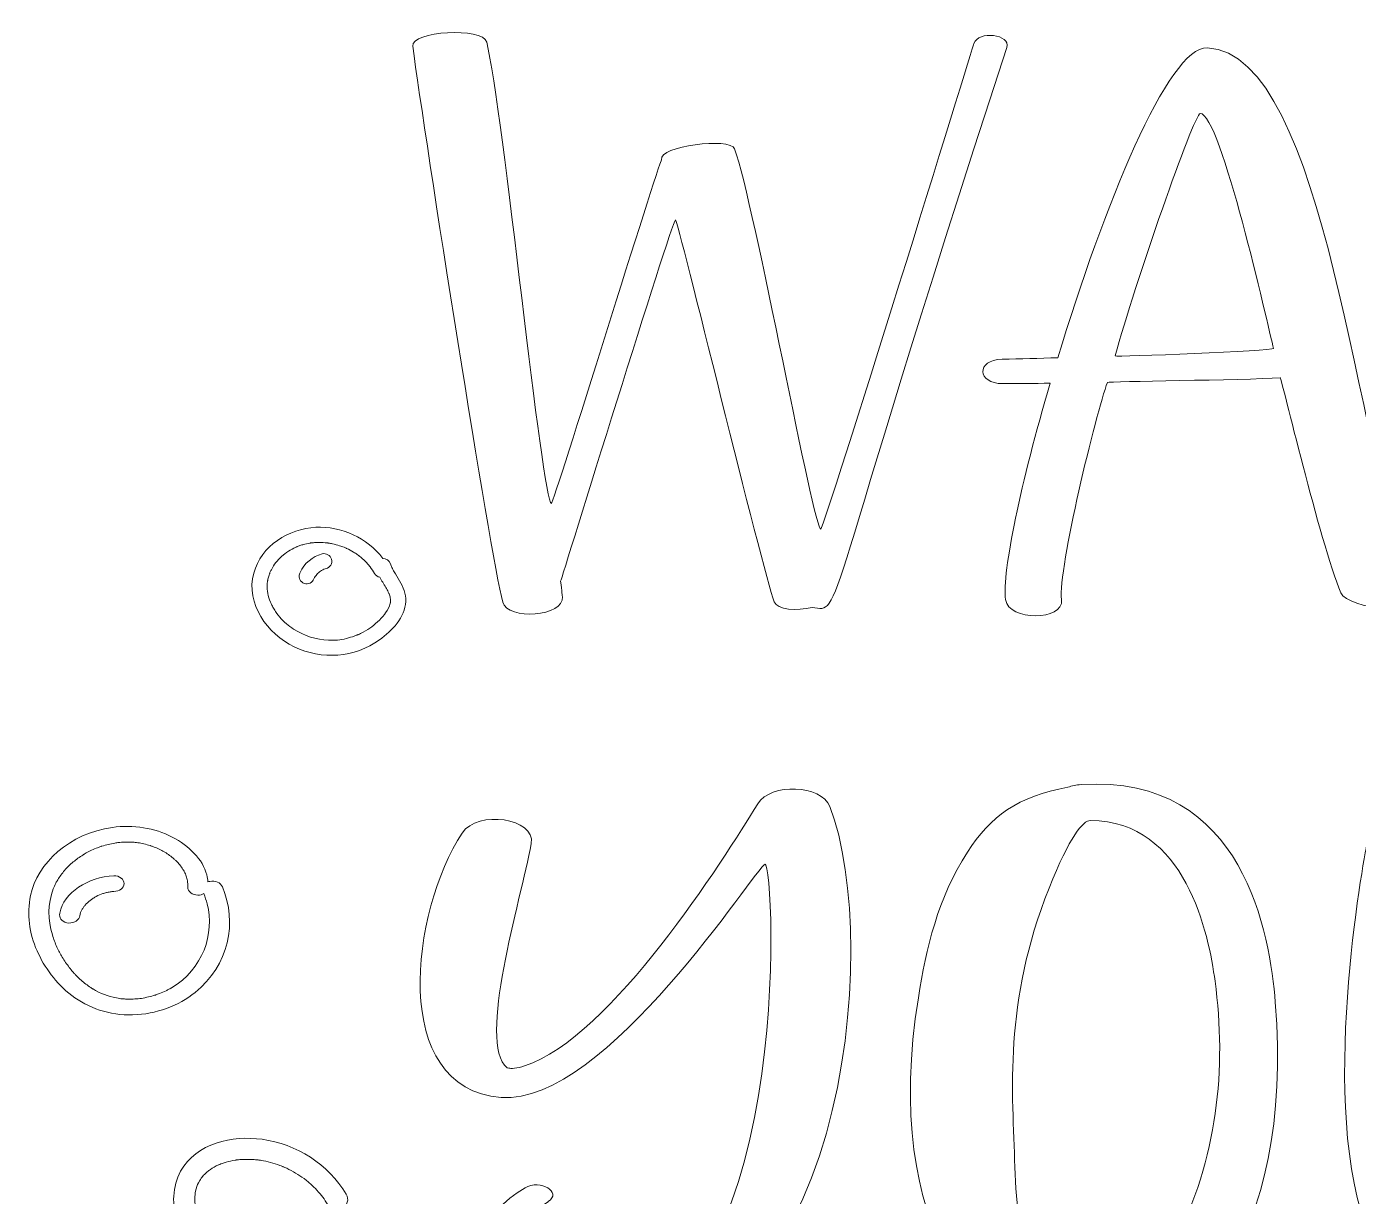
# Model space of a CAD drawing. Header units: inches. Extents: x 0.1 to 11.8, y -10.6 to -1.4.
# Drawn here: x 1.25 to 6.5, y -6.02 to -1.4 of the extents above; entities that cross this region are included whole.
import ezdxf

# ---------------------------------------------------------------- set-up
doc = ezdxf.new("R2010")
doc.units = ezdxf.units.IN
doc.header["$MEASUREMENT"] = 0
doc.layers.add('Layer 1', color=7, linetype='Continuous')

# ---------------------------------------------------------------- blocks, each defined once
blk = doc.blocks.new('block 2')
at = {"layer": 'Layer 1', "lineweight": 0}
for points, knots in [([(4.9849, -1.4658), (4.9849, -1.4658), (4.397, -3.3702), (4.3805, -3.3819), (4.3554, -3.3995), (4.1175, -2.0941), (4.0403, -1.8815), (4.0233, -1.8347), (3.739, -1.8705), (3.7521, -1.9243), (3.7405, -1.9365), (3.3248, -3.2814), (3.3174, -3.2817), (3.2815, -3.283), (3.1258, -1.7203), (3.0618, -1.4602), (3.0468, -1.399), (2.7623, -1.4174), (2.77, -1.4756), (2.8185, -1.8419), (3.0773, -3.4863), (3.125, -3.6701), (3.1444, -3.7447), (3.3692, -3.7265), (3.3606, -3.6496), (3.3606, -3.6496), (3.3581, -3.6278), (3.3535, -3.5882), (3.359, -3.5758), (3.788, -2.1813), (3.8071, -2.1614), (3.8147, -2.1536), (4.1514, -3.5499), (4.1967, -3.669), (4.2093, -3.702), (4.2847, -3.7054), (4.3465, -3.6912), (4.4692, -3.7098), (4.3712, -3.7603), (5.1145, -1.481), (5.131, -1.4288), (5.0013, -1.414), (4.9849, -1.4658)], [0, 0, 0, 0, 1, 1, 1, 2, 2, 2, 3, 3, 3, 4, 4, 4, 5, 5, 5, 6, 6, 6, 7, 7, 7, 8, 8, 8, 9, 9, 9, 10, 10, 10, 11, 11, 11, 12, 12, 12, 13, 13, 13, 14, 14, 14, 14]), ([(7.0988, -1.9744), (7.1944, -1.6963), (7.4217, -1.8127), (7.5286, -2.0659), (7.5286, -2.0659), (7.5294, -2.0679), (7.5294, -2.0679), (7.565, -2.1513), (7.7726, -2.1245), (7.7484, -2.0393), (7.5775, -1.4373), (6.6233, -1.5511), (6.7952, -2.3309), (6.8866, -2.7453), (7.2809, -3.0808), (7.5943, -3.4414), (7.7391, -3.6082), (7.2526, -3.6485), (7.0296, -3.5674), (7.0296, -3.5674), (7.0255, -3.5659), (7.0255, -3.5659), (6.9847, -3.5511), (6.9315, -3.5583), (6.905, -3.5826), (6.7553, -3.7198), (7.6946, -3.8228), (7.8318, -3.553), (7.9752, -3.271), (6.8877, -2.5805), (7.0988, -1.9744)], [0, 0, 0, 0, 1, 1, 1, 2, 2, 2, 3, 3, 3, 4, 4, 4, 5, 5, 5, 6, 6, 6, 7, 7, 7, 8, 8, 8, 9, 9, 9, 10, 10, 10, 10]), ([(5.9049, -1.4824), (5.7517, -1.4764), (5.4959, -2.1138), (5.3154, -2.7061), (5.2423, -2.7081), (5.1691, -2.7102), (5.0957, -2.7119), (4.9925, -2.7142), (4.9957, -2.8082), (5.099, -2.8079), (5.161, -2.8077), (5.2232, -2.807), (5.2854, -2.8065), (5.171, -3.1971), (5.0948, -3.5503), (5.1097, -3.6605), (5.1214, -3.7455), (5.3407, -3.7467), (5.3304, -3.6605), (5.3159, -3.5405), (5.4674, -2.9197), (5.5117, -2.8036), (5.5137, -2.7985), (6.045, -2.7951), (6.1939, -2.7846), (6.1976, -2.7844), (6.3495, -3.4314), (6.433, -3.6341), (6.4579, -3.6944), (6.7746, -3.7467), (6.7074, -3.5914), (6.4965, -3.1041), (6.3771, -1.5013), (5.9049, -1.4824)], [0, 0, 0, 0, 1, 1, 1, 2, 2, 2, 3, 3, 3, 4, 4, 4, 5, 5, 5, 6, 6, 6, 7, 7, 7, 8, 8, 8, 9, 9, 9, 10, 10, 10, 11, 11, 11, 11]), ([(9.4153, -1.5878), (9.1959, -2.2113), (9.2343, -2.5167), (9.2015, -2.5179), (8.8909, -2.5299), (8.3598, -2.5896), (8.2633, -2.6028), (8.2513, -2.6045), (8.2461, -1.9004), (8.3219, -1.6145), (8.3351, -1.5644), (8.2381, -1.5375), (8.2067, -1.5334), (8.1209, -1.522), (8.0361, -1.555), (8.0175, -1.6071), (7.8332, -2.1214), (7.9558, -3.2348), (8.1459, -3.6693), (8.1627, -3.7071), (8.2253, -3.7315), (8.2897, -3.7239), (8.4626, -3.7034), (8.3621, -3.5354), (8.3486, -3.4687), (8.3353, -3.4019), (8.2097, -2.7013), (8.2669, -2.6925), (8.5719, -2.6457), (9.0751, -2.5997), (9.1951, -2.5957), (9.2057, -2.5954), (9.112, -3.1051), (9.3206, -3.5359), (9.3633, -3.6441), (9.6303, -3.6184), (9.6149, -3.5069), (9.5709, -3.1862), (9.5615, -2.9219), (9.5931, -2.5855), (9.5938, -2.5855), (9.5864, -2.5855), (9.6442, -2.5853), (9.7223, -2.5853), (9.7233, -2.5138), (9.6452, -2.5131), (9.6302, -2.5129), (9.6152, -2.5128), (9.6002, -2.5127), (9.6289, -2.2186), (9.6868, -1.8977), (9.7109, -1.6114), (9.7204, -1.5007), (9.4535, -1.479), (9.4153, -1.5878)], [0, 0, 0, 0, 1, 1, 1, 2, 2, 2, 3, 3, 3, 4, 4, 4, 5, 5, 5, 6, 6, 6, 7, 7, 7, 8, 8, 8, 9, 9, 9, 10, 10, 10, 11, 11, 11, 12, 12, 12, 13, 13, 13, 14, 14, 14, 15, 15, 15, 16, 16, 16, 17, 17, 17, 18, 18, 18, 18]), ([(5.5425, -2.6984), (5.6182, -2.4196), (5.8507, -1.748), (5.8779, -1.7412), (5.9575, -1.7398), (6.1459, -2.5796), (6.1671, -2.669), (6.1697, -2.6797), (5.5412, -2.7036), (5.5425, -2.6984)], [0, 0, 0, 0, 1, 1, 1, 2, 2, 2, 3, 3, 3, 3])]:
    blk.add_open_spline(points, degree=3, knots=knots, dxfattribs=at)
blk = doc.blocks.new('block 3')
at = {"layer": 'Layer 1', "lineweight": 0}
for points, knots in [([(5.4079, -4.3907), (5.3877, -4.3921), (5.3705, -4.3959), (5.3557, -4.4012), (5.1592, -4.4353), (5.0486, -4.5177), (4.959, -4.6568), (4.8412, -4.8397), (4.797, -5.0374), (4.7656, -5.2318), (4.4718, -7.0473), (6.3289, -7.1436), (6.174, -5.2495), (6.1529, -4.9916), (6.0558, -4.3477), (5.4079, -4.3907)], [0, 0, 0, 0, 1, 1, 1, 2, 2, 2, 3, 3, 3, 4, 4, 4, 5, 5, 5, 5]), ([(4.1313, -4.4668), (3.9966, -4.6854), (3.554, -5.3891), (3.2116, -5.5011), (3.1819, -5.5109), (3.1553, -5.5132), (3.1496, -5.5095), (3.1496, -5.5095), (3.1421, -5.509), (3.1421, -5.509), (3.0229, -5.4057), (3.1953, -4.8546), (3.2374, -4.6239), (3.2374, -4.6239), (3.2377, -4.6229), (3.2377, -4.6229), (3.2553, -4.5237), (3.0254, -4.4892), (2.965, -4.5818), (2.7637, -4.8898), (2.6745, -5.5902), (3.1189, -5.6255), (3.5294, -5.6582), (4.1266, -4.7146), (4.1604, -4.7046), (4.1986, -4.6933), (4.2869, -6.535), (3.461, -6.5557), (3.058, -6.5658), (3.0675, -6.1883), (3.3038, -6.0372), (3.3038, -6.0372), (3.3045, -6.0367), (3.3045, -6.0367), (3.3616, -6.0001), (3.2727, -5.9471), (3.2133, -5.9822), (2.868, -6.1863), (2.9002, -6.6778), (3.4714, -6.6604), (4.4865, -6.651), (4.6237, -5.0152), (4.4162, -4.4776), (4.3826, -4.3906), (4.1828, -4.383), (4.1313, -4.4668)], [0, 0, 0, 0, 1, 1, 1, 2, 2, 2, 3, 3, 3, 4, 4, 4, 5, 5, 5, 6, 6, 6, 7, 7, 7, 8, 8, 8, 9, 9, 9, 10, 10, 10, 11, 11, 11, 12, 12, 12, 13, 13, 13, 14, 14, 14, 15, 15, 15, 15]), ([(9.8195, -6.046), (9.4651, -6.1949), (8.8962, -5.9242), (8.5899, -5.8647), (8.5877, -5.8643), (8.581, -5.8602), (8.5872, -5.8574), (8.685, -5.8125), (9.7263, -5.3382), (9.7566, -4.7396), (9.7751, -4.3733), (9.0091, -4.4647), (8.6341, -4.7578), (8.5953, -4.7882), (8.6523, -4.6565), (8.6602, -4.6057), (8.6742, -4.5129), (8.4446, -4.4985), (8.4272, -4.5912), (8.3414, -5.0492), (8.1632, -5.6608), (8.177, -5.7753), (8.1254, -5.7703), (8.0743, -5.764), (8.0216, -5.7689), (7.7666, -5.7925), (7.8027, -6.015), (8.1489, -5.9886), (8.1504, -5.9885), (8.1531, -5.9908), (8.153, -5.9921), (8.1447, -6.1754), (8.1526, -6.3527), (8.2101, -6.5574), (8.2445, -6.6798), (8.5377, -6.6444), (8.5045, -6.5282), (8.4598, -6.3721), (8.4352, -6.2144), (8.4325, -6.0558), (8.4306, -5.9437), (8.4138, -5.915), (8.497, -5.9241), (8.7642, -5.9533), (9.4786, -6.3382), (9.9337, -6.1451), (10.0418, -6.0992), (9.9273, -6.0003), (9.8195, -6.046)], [0, 0, 0, 0, 1, 1, 1, 2, 2, 2, 3, 3, 3, 4, 4, 4, 5, 5, 5, 6, 6, 6, 7, 7, 7, 8, 8, 8, 9, 9, 9, 10, 10, 10, 11, 11, 11, 12, 12, 12, 13, 13, 13, 14, 14, 14, 15, 15, 15, 16, 16, 16, 16]), ([(7.6863, -4.6261), (7.6822, -4.6752), (7.6596, -5.8122), (7.2979, -6.3092), (7.2721, -6.3427), (7.2271, -6.4178), (7.1546, -6.4222), (7.0732, -6.4271), (7.0061, -6.341), (6.9786, -6.2947), (6.8451, -6.0697), (6.8404, -5.8259), (6.8505, -5.5896), (6.8612, -5.3427), (6.8584, -5.0932), (6.899, -4.8474), (6.9142, -4.7555), (6.9777, -4.5257), (6.7377, -4.5186), (6.6365, -4.5126), (6.5466, -4.5574), (6.5367, -4.6187), (6.5371, -4.6157), (6.3426, -5.5917), (6.5275, -6.1248), (6.5747, -6.2607), (6.6486, -6.4228), (6.8328, -6.5154), (6.9952, -6.5969), (7.2143, -6.6017), (7.3638, -6.4769), (7.7139, -6.185), (7.85, -4.9887), (7.8727, -4.6279), (7.8771, -4.5514), (7.6854, -4.5496), (7.6863, -4.6261)], [0, 0, 0, 0, 1, 1, 1, 2, 2, 2, 3, 3, 3, 4, 4, 4, 5, 5, 5, 6, 6, 6, 7, 7, 7, 8, 8, 8, 9, 9, 9, 10, 10, 10, 11, 11, 11, 12, 12, 12, 12]), ([(5.7741, -6.2001), (5.7321, -6.2796), (5.6561, -6.4448), (5.5086, -6.4803), (5.3717, -6.5134), (5.2892, -6.4099), (5.2522, -6.3468), (5.168, -6.2034), (5.1509, -6.0507), (5.1464, -5.9003), (5.1373, -5.6013), (5.1005, -5.2539), (5.2811, -4.7996), (5.3627, -4.5944), (5.4163, -4.5324), (5.444, -4.5325), (5.8215, -4.5335), (5.9116, -4.9834), (5.9363, -5.1667), (5.9822, -5.5081), (5.9466, -5.8723), (5.7741, -6.2001)], [0, 0, 0, 0, 1, 1, 1, 2, 2, 2, 3, 3, 3, 4, 4, 4, 5, 5, 5, 6, 6, 6, 7, 7, 7, 7]), ([(8.4426, -5.8076), (8.3996, -5.8192), (8.5308, -5.2923), (8.5956, -4.9634), (8.8836, -4.6476), (9.4077, -4.562), (9.4844, -4.6379), (9.6655, -4.8169), (8.6429, -5.7538), (8.4426, -5.8076)], [0, 0, 0, 0, 1, 1, 1, 2, 2, 2, 3, 3, 3, 3]), ([(8.1583, -5.9041), (7.9622, -5.9285), (7.946, -5.8669), (8.0184, -5.8496), (8.0632, -5.8389), (8.152, -5.8489), (8.1632, -5.8543), (8.1674, -5.8563), (8.1603, -5.9039), (8.1583, -5.9041)], [0, 0, 0, 0, 1, 1, 1, 2, 2, 2, 3, 3, 3, 3])]:
    blk.add_open_spline(points, degree=3, knots=knots, dxfattribs=at)
blk = doc.blocks.new('block 5')
at = {"layer": 'Layer 1', "lineweight": 0}
for points, knots in [([(2.6966, -3.5506), (2.6933, -3.5449), (2.6902, -3.5392), (2.6873, -3.5332), (2.6868, -3.5323), (2.6845, -3.527), (2.6844, -3.5269), (2.6834, -3.5245), (2.6826, -3.5221), (2.6817, -3.5196), (2.6772, -3.5059), (2.6654, -3.4975), (2.6517, -3.4978), (2.5904, -3.4172), (2.4889, -3.3702), (2.3876, -3.3751), (2.2801, -3.3803), (2.172, -3.4483), (2.1425, -3.5559), (2.1093, -3.6768), (2.1966, -3.7963), (2.302, -3.8469), (2.4104, -3.899), (2.541, -3.8903), (2.6391, -3.8191), (2.6877, -3.7838), (2.7397, -3.7313), (2.7424, -3.6677), (2.7436, -3.6385), (2.7319, -3.6107), (2.7178, -3.5859), (2.711, -3.574), (2.7035, -3.5625), (2.6966, -3.5506)], [0, 0, 0, 0, 1, 1, 1, 2, 2, 2, 3, 3, 3, 4, 4, 4, 5, 5, 5, 6, 6, 6, 7, 7, 7, 8, 8, 8, 9, 9, 9, 10, 10, 10, 11, 11, 11, 11]), ([(2.6822, -3.6693), (2.6821, -3.6707), (2.6821, -3.6715), (2.6821, -3.672), (2.682, -3.6725), (2.6817, -3.6732), (2.6814, -3.6745), (2.6774, -3.6896), (2.6728, -3.699), (2.6631, -3.7128), (2.657, -3.7216), (2.6478, -3.732), (2.6385, -3.7412), (2.6182, -3.7616), (2.6003, -3.7748), (2.574, -3.7889), (2.5676, -3.7924), (2.5609, -3.7956), (2.5543, -3.7987), (2.5533, -3.7992), (2.5526, -3.7995), (2.5521, -3.7997), (2.5516, -3.7999), (2.5509, -3.8002), (2.5498, -3.8006), (2.5469, -3.8017), (2.544, -3.8029), (2.541, -3.804), (2.5302, -3.8079), (2.5191, -3.8113), (2.5079, -3.814), (2.483, -3.82), (2.4645, -3.8218), (2.4371, -3.8208), (2.3896, -3.819), (2.3418, -3.8038), (2.2999, -3.7769), (2.2795, -3.7639), (2.2622, -3.7491), (2.2448, -3.7292), (2.2422, -3.7262), (2.2396, -3.7231), (2.2371, -3.72), (2.2365, -3.7191), (2.2331, -3.7146), (2.2334, -3.7149), (2.2296, -3.7096), (2.226, -3.7042), (2.2227, -3.6986), (2.2196, -3.6935), (2.2167, -3.6883), (2.214, -3.683), (2.2113, -3.6776), (2.2096, -3.6739), (2.2085, -3.6711), (2.1985, -3.6455), (2.1946, -3.6267), (2.1957, -3.601), (2.1958, -3.5974), (2.1962, -3.5937), (2.1966, -3.5901), (2.1968, -3.5888), (2.1974, -3.585), (2.1975, -3.5848), (2.1986, -3.579), (2.2, -3.5733), (2.2017, -3.5677), (2.2025, -3.5649), (2.2034, -3.5621), (2.2044, -3.5593), (2.2045, -3.5592), (2.2062, -3.5547), (2.2064, -3.554), (2.2081, -3.5501), (2.21, -3.5462), (2.212, -3.5424), (2.2237, -3.5202), (2.2338, -3.5076), (2.2526, -3.4904), (2.2635, -3.4803), (2.2672, -3.4776), (2.2797, -3.4696), (2.2889, -3.4637), (2.2985, -3.4584), (2.3084, -3.4538), (2.3097, -3.4532), (2.311, -3.4526), (2.3123, -3.452), (2.3127, -3.4519), (2.313, -3.4518), (2.3136, -3.4515), (2.3161, -3.4506), (2.3186, -3.4496), (2.3211, -3.4487), (2.3261, -3.4469), (2.3312, -3.4453), (2.3364, -3.4438), (2.3458, -3.4411), (2.3554, -3.439), (2.365, -3.4374), (2.3663, -3.4372), (2.3675, -3.437), (2.3687, -3.4368), (2.3691, -3.4368), (2.3696, -3.4367), (2.3702, -3.4366), (2.3729, -3.4364), (2.3756, -3.4361), (2.3782, -3.4358), (2.3835, -3.4354), (2.3889, -3.4351), (2.3942, -3.435), (2.404, -3.4348), (2.4139, -3.4351), (2.4237, -3.4359), (2.4272, -3.4362), (2.4308, -3.4366), (2.4343, -3.4369), (2.4348, -3.437), (2.4351, -3.437), (2.4355, -3.4371), (2.4359, -3.4371), (2.4363, -3.4372), (2.437, -3.4373), (2.4423, -3.4383), (2.4475, -3.4392), (2.4528, -3.4403), (2.4624, -3.4423), (2.472, -3.4449), (2.4814, -3.4479), (2.4873, -3.4498), (2.4933, -3.4519), (2.4991, -3.4542), (2.4996, -3.4544), (2.5034, -3.456), (2.504, -3.4562), (2.5057, -3.457), (2.5075, -3.4578), (2.5092, -3.4586), (2.5185, -3.463), (2.5276, -3.4678), (2.5364, -3.4731), (2.5414, -3.4761), (2.5463, -3.4793), (2.551, -3.4826), (2.5532, -3.4841), (2.5554, -3.4857), (2.5576, -3.4873), (2.5582, -3.4877), (2.5586, -3.4879), (2.5589, -3.4882), (2.5593, -3.4885), (2.5595, -3.4886), (2.56, -3.489), (2.5679, -3.4955), (2.5756, -3.5022), (2.5829, -3.5095), (2.5869, -3.5136), (2.5909, -3.5178), (2.5947, -3.5222), (2.5964, -3.5242), (2.5981, -3.5263), (2.5998, -3.5283), (2.6003, -3.5289), (2.6006, -3.5292), (2.6009, -3.5296), (2.6011, -3.5299), (2.6013, -3.5302), (2.6017, -3.5307), (2.608, -3.5394), (2.6139, -3.5483), (2.6192, -3.5577), (2.6236, -3.5655), (2.6315, -3.5704), (2.64, -3.5719), (2.6474, -3.5856), (2.6557, -3.5988), (2.6636, -3.6124), (2.6671, -3.6184), (2.6705, -3.6245), (2.6736, -3.6308), (2.6744, -3.6324), (2.6752, -3.6341), (2.6759, -3.6358), (2.6761, -3.6361), (2.6762, -3.6365), (2.6765, -3.6371), (2.6774, -3.6398), (2.6784, -3.6425), (2.6793, -3.6453), (2.6802, -3.6483), (2.6808, -3.6514), (2.6815, -3.6545), (2.6816, -3.6554), (2.6822, -3.6596), (2.6822, -3.6601), (2.6824, -3.6632), (2.6823, -3.6662), (2.6822, -3.6693)], [0, 0, 0, 0, 1, 1, 1, 2, 2, 2, 3, 3, 3, 4, 4, 4, 5, 5, 5, 6, 6, 6, 7, 7, 7, 8, 8, 8, 9, 9, 9, 10, 10, 10, 11, 11, 11, 12, 12, 12, 13, 13, 13, 14, 14, 14, 15, 15, 15, 16, 16, 16, 17, 17, 17, 18, 18, 18, 19, 19, 19, 20, 20, 20, 21, 21, 21, 22, 22, 22, 23, 23, 23, 24, 24, 24, 25, 25, 25, 26, 26, 26, 27, 27, 27, 28, 28, 28, 29, 29, 29, 30, 30, 30, 31, 31, 31, 32, 32, 32, 33, 33, 33, 34, 34, 34, 35, 35, 35, 36, 36, 36, 37, 37, 37, 38, 38, 38, 39, 39, 39, 40, 40, 40, 41, 41, 41, 42, 42, 42, 43, 43, 43, 44, 44, 44, 45, 45, 45, 46, 46, 46, 47, 47, 47, 48, 48, 48, 49, 49, 49, 50, 50, 50, 51, 51, 51, 52, 52, 52, 53, 53, 53, 54, 54, 54, 55, 55, 55, 56, 56, 56, 57, 57, 57, 58, 58, 58, 59, 59, 59, 60, 60, 60, 61, 61, 61, 62, 62, 62, 63, 63, 63, 64, 64, 64, 65, 65, 65, 66, 66, 66, 66]), ([(2.4355, -3.4832), (2.4287, -3.4792), (2.4199, -3.4781), (2.4123, -3.4801), (2.3751, -3.49), (2.3409, -3.5175), (2.3255, -3.5531), (2.3228, -3.5578), (2.3214, -3.5629), (2.3214, -3.5683), (2.3218, -3.571), (2.3221, -3.5736), (2.3225, -3.5763), (2.3242, -3.584), (2.3299, -3.5901), (2.3363, -3.5943), (2.3427, -3.5984), (2.3523, -3.5993), (2.3595, -3.5973), (2.3659, -3.5955), (2.3747, -3.5899), (2.3775, -3.5835), (2.3803, -3.5768), (2.384, -3.5706), (2.3882, -3.5648), (2.3923, -3.5599), (2.3967, -3.5554), (2.4016, -3.5513), (2.4072, -3.5473), (2.4131, -3.5438), (2.4194, -3.541), (2.4223, -3.5399), (2.4253, -3.5389), (2.4283, -3.5381), (2.436, -3.5361), (2.442, -3.5309), (2.4463, -3.5243), (2.4507, -3.5175), (2.451, -3.5088), (2.4493, -3.5011), (2.4477, -3.494), (2.4417, -3.4868), (2.4355, -3.4832)], [0, 0, 0, 0, 1, 1, 1, 2, 2, 2, 3, 3, 3, 4, 4, 4, 5, 5, 5, 6, 6, 6, 7, 7, 7, 8, 8, 8, 9, 9, 9, 10, 10, 10, 11, 11, 11, 12, 12, 12, 13, 13, 13, 14, 14, 14, 14]), ([(1.4244, -5.2231), (1.4887, -5.2718), (1.5734, -5.3026), (1.6644, -5.2997), (1.7579, -5.2967), (1.8465, -5.2635), (1.911, -5.2114), (2.0449, -5.1033), (2.0784, -4.934), (2.0189, -4.7943), (2.0118, -4.7777), (1.9916, -4.7686), (1.9695, -4.7726), (1.9667, -4.773), (1.9641, -4.7739), (1.9616, -4.7749), (1.9607, -4.7657), (1.9592, -4.7565), (1.9569, -4.7475), (1.9414, -4.6855), (1.8873, -4.6322), (1.8208, -4.5976), (1.751, -4.5611), (1.6669, -4.5485), (1.5844, -4.5597), (1.4162, -4.5825), (1.2881, -4.7014), (1.2615, -4.8287), (1.2462, -4.9018), (1.2563, -4.977), (1.2874, -5.0469), (1.3163, -5.1118), (1.3607, -5.1748), (1.4244, -5.2231)], [0, 0, 0, 0, 1, 1, 1, 2, 2, 2, 3, 3, 3, 4, 4, 4, 5, 5, 5, 6, 6, 6, 7, 7, 7, 8, 8, 8, 9, 9, 9, 10, 10, 10, 11, 11, 11, 11]), ([(1.3515, -4.8025), (1.3544, -4.7949), (1.3577, -4.7873), (1.3614, -4.7799), (1.3619, -4.7788), (1.365, -4.7731), (1.3647, -4.7736), (1.3661, -4.7712), (1.3675, -4.7688), (1.3689, -4.7665), (1.3767, -4.7537), (1.3858, -4.7413), (1.3959, -4.7295), (1.4074, -4.7161), (1.4114, -4.712), (1.4257, -4.6998), (1.4375, -4.6897), (1.4501, -4.6802), (1.4636, -4.6714), (1.4661, -4.6697), (1.4686, -4.6682), (1.4711, -4.6666), (1.4712, -4.6665), (1.4725, -4.6657), (1.4734, -4.6652), (1.4749, -4.6644), (1.4804, -4.6613), (1.4817, -4.6606), (1.4885, -4.6568), (1.4956, -4.6533), (1.5028, -4.6499), (1.5105, -4.6463), (1.5184, -4.6429), (1.5264, -4.6397), (1.5304, -4.6382), (1.5345, -4.6367), (1.5386, -4.6352), (1.5399, -4.6347), (1.5405, -4.6345), (1.5409, -4.6343), (1.5412, -4.6342), (1.5418, -4.634), (1.5431, -4.6337), (1.5598, -4.6286), (1.5769, -4.6244), (1.5945, -4.6215), (1.5995, -4.6206), (1.6045, -4.6199), (1.6096, -4.6193), (1.6108, -4.6191), (1.6115, -4.619), (1.6119, -4.6189), (1.6123, -4.6189), (1.613, -4.6189), (1.6142, -4.6188), (1.6225, -4.6181), (1.6309, -4.6176), (1.6393, -4.6175), (1.6487, -4.6173), (1.6582, -4.6175), (1.6676, -4.6182), (1.6691, -4.6183), (1.6731, -4.6187), (1.6742, -4.6188), (1.6777, -4.6192), (1.6813, -4.6196), (1.6848, -4.6202), (1.7014, -4.6227), (1.7175, -4.6266), (1.7334, -4.6313), (1.7339, -4.6315), (1.7342, -4.6316), (1.7346, -4.6317), (1.7349, -4.6318), (1.7353, -4.632), (1.7359, -4.6322), (1.7376, -4.6328), (1.7393, -4.6334), (1.741, -4.634), (1.745, -4.6355), (1.7489, -4.637), (1.7528, -4.6386), (1.76, -4.6416), (1.7671, -4.6447), (1.774, -4.6481), (1.7782, -4.6502), (1.7824, -4.6524), (1.7865, -4.6547), (1.7874, -4.6552), (1.7903, -4.6568), (1.7915, -4.6575), (1.798, -4.6615), (1.8043, -4.6657), (1.8104, -4.6701), (1.8167, -4.6747), (1.8228, -4.6796), (1.8286, -4.6847), (1.8315, -4.6872), (1.8343, -4.6898), (1.8371, -4.6924), (1.8373, -4.6926), (1.8375, -4.6928), (1.8377, -4.6929), (1.8384, -4.6937), (1.8391, -4.6944), (1.8398, -4.6952), (1.85, -4.706), (1.8588, -4.7176), (1.866, -4.7297), (1.8662, -4.73), (1.867, -4.7315), (1.8676, -4.7325), (1.8679, -4.7332), (1.8683, -4.7339), (1.8684, -4.734), (1.8698, -4.7372), (1.8713, -4.7403), (1.8726, -4.7434), (1.875, -4.7493), (1.8771, -4.7552), (1.8787, -4.7612), (1.8796, -4.7644), (1.8803, -4.7675), (1.8809, -4.7707), (1.8809, -4.7716), (1.8815, -4.7758), (1.8816, -4.777), (1.8821, -4.7833), (1.8821, -4.7895), (1.8818, -4.7958), (1.881, -4.8132), (1.9009, -4.8262), (1.922, -4.8269), (1.9308, -4.8273), (1.9388, -4.8249), (1.9453, -4.821), (1.9506, -4.8344), (1.9552, -4.848), (1.9587, -4.8617), (1.9884, -4.9796), (1.9428, -5.1184), (1.8175, -5.1932), (1.8167, -5.1936), (1.8153, -5.1944), (1.8148, -5.1947), (1.8124, -5.196), (1.8101, -5.1973), (1.8076, -5.1986), (1.804, -5.2005), (1.8004, -5.2024), (1.7967, -5.2042), (1.788, -5.2084), (1.7791, -5.2123), (1.7699, -5.2159), (1.7654, -5.2176), (1.7607, -5.2194), (1.7561, -5.221), (1.7557, -5.2211), (1.7555, -5.2212), (1.7552, -5.2212), (1.7526, -5.2221), (1.75, -5.2228), (1.7474, -5.2236), (1.7385, -5.2262), (1.7295, -5.2284), (1.7203, -5.2304), (1.6986, -5.235), (1.6863, -5.2365), (1.6666, -5.2373), (1.6564, -5.2377), (1.6463, -5.2376), (1.6362, -5.2372), (1.6316, -5.2369), (1.6269, -5.2366), (1.6224, -5.2362), (1.6214, -5.2361), (1.6156, -5.2354), (1.6146, -5.2352), (1.576, -5.2296), (1.551, -5.2209), (1.5181, -5.2032), (1.5154, -5.2017), (1.5127, -5.2002), (1.51, -5.1986), (1.51, -5.1986), (1.5088, -5.1979), (1.5078, -5.1974), (1.5069, -5.1968), (1.5054, -5.1958), (1.5054, -5.1958), (1.5033, -5.1945), (1.5012, -5.1932), (1.4992, -5.1918), (1.4925, -5.1874), (1.486, -5.1827), (1.4798, -5.1779), (1.467, -5.1681), (1.4549, -5.1576), (1.4439, -5.1466), (1.4431, -5.1457), (1.4411, -5.1436), (1.4408, -5.1433), (1.4395, -5.142), (1.4383, -5.1407), (1.4371, -5.1394), (1.4343, -5.1363), (1.4316, -5.1333), (1.4289, -5.1302), (1.4239, -5.1244), (1.4192, -5.1186), (1.4146, -5.1127), (1.4044, -5.0995), (1.3951, -5.086), (1.3867, -5.0722), (1.3782, -5.0582), (1.3727, -5.0477), (1.3656, -5.032), (1.3586, -5.0164), (1.3526, -5.0004), (1.3477, -4.9843), (1.3297, -4.9247), (1.3287, -4.8618), (1.3515, -4.8025)], [0, 0, 0, 0, 1, 1, 1, 2, 2, 2, 3, 3, 3, 4, 4, 4, 5, 5, 5, 6, 6, 6, 7, 7, 7, 8, 8, 8, 9, 9, 9, 10, 10, 10, 11, 11, 11, 12, 12, 12, 13, 13, 13, 14, 14, 14, 15, 15, 15, 16, 16, 16, 17, 17, 17, 18, 18, 18, 19, 19, 19, 20, 20, 20, 21, 21, 21, 22, 22, 22, 23, 23, 23, 24, 24, 24, 25, 25, 25, 26, 26, 26, 27, 27, 27, 28, 28, 28, 29, 29, 29, 30, 30, 30, 31, 31, 31, 32, 32, 32, 33, 33, 33, 34, 34, 34, 35, 35, 35, 36, 36, 36, 37, 37, 37, 38, 38, 38, 39, 39, 39, 40, 40, 40, 41, 41, 41, 42, 42, 42, 43, 43, 43, 44, 44, 44, 45, 45, 45, 46, 46, 46, 47, 47, 47, 48, 48, 48, 49, 49, 49, 50, 50, 50, 51, 51, 51, 52, 52, 52, 53, 53, 53, 54, 54, 54, 55, 55, 55, 56, 56, 56, 57, 57, 57, 58, 58, 58, 59, 59, 59, 60, 60, 60, 61, 61, 61, 62, 62, 62, 63, 63, 63, 64, 64, 64, 65, 65, 65, 66, 66, 66, 67, 67, 67, 68, 68, 68, 69, 69, 69, 70, 70, 70, 71, 71, 71, 72, 72, 72, 73, 73, 73, 74, 74, 74, 74]), ([(1.4049, -4.9361), (1.4145, -4.9385), (1.4272, -4.9368), (1.4358, -4.9329), (1.4435, -4.9294), (1.4529, -4.9215), (1.4543, -4.9143), (1.4559, -4.9061), (1.4583, -4.8981), (1.4618, -4.8902), (1.4625, -4.8885), (1.4634, -4.8867), (1.4642, -4.885), (1.4663, -4.8816), (1.4683, -4.8783), (1.4707, -4.875), (1.473, -4.8717), (1.4756, -4.8684), (1.4783, -4.8652), (1.4796, -4.8637), (1.481, -4.8621), (1.4824, -4.8605), (1.4825, -4.8605), (1.4825, -4.8604), (1.4825, -4.8604), (1.4859, -4.8587), (1.4898, -4.8535), (1.4925, -4.8513), (1.4959, -4.8485), (1.4994, -4.8458), (1.503, -4.8432), (1.5058, -4.8411), (1.5126, -4.8381), (1.5148, -4.8354), (1.5148, -4.8354), (1.5149, -4.8354), (1.5149, -4.8353), (1.5169, -4.8342), (1.519, -4.8331), (1.521, -4.8321), (1.5293, -4.8279), (1.538, -4.8244), (1.5468, -4.821), (1.5469, -4.8209), (1.5469, -4.8209), (1.547, -4.8209), (1.5491, -4.8203), (1.5511, -4.8197), (1.5532, -4.8191), (1.5582, -4.8177), (1.5633, -4.8165), (1.5684, -4.8155), (1.5732, -4.8146), (1.578, -4.8138), (1.5828, -4.8131), (1.5829, -4.8131), (1.583, -4.8131), (1.583, -4.8131), (1.5831, -4.8131), (1.5831, -4.8131), (1.5831, -4.8131), (1.5856, -4.813), (1.5881, -4.8128), (1.5905, -4.8127), (1.613, -4.8116), (1.6297, -4.7993), (1.6307, -4.7815), (1.6316, -4.7654), (1.6115, -4.7493), (1.5905, -4.7504), (1.488, -4.7554), (1.3924, -4.8174), (1.3768, -4.8977), (1.3735, -4.9151), (1.3821, -4.9304), (1.4049, -4.9361)], [0, 0, 0, 0, 1, 1, 1, 2, 2, 2, 3, 3, 3, 4, 4, 4, 5, 5, 5, 6, 6, 6, 7, 7, 7, 8, 8, 8, 9, 9, 9, 10, 10, 10, 11, 11, 11, 12, 12, 12, 13, 13, 13, 14, 14, 14, 15, 15, 15, 16, 16, 16, 17, 17, 17, 18, 18, 18, 19, 19, 19, 20, 20, 20, 21, 21, 21, 22, 22, 22, 23, 23, 23, 24, 24, 24, 25, 25, 25, 25]), ([(2.5346, -6.116), (2.5146, -6.1105), (2.4866, -6.1229), (2.4831, -6.1453), (2.4809, -6.1596), (2.477, -6.173), (2.4725, -6.1867), (2.4722, -6.1877), (2.472, -6.1884), (2.4718, -6.1889), (2.4716, -6.1894), (2.4713, -6.19), (2.4708, -6.1909), (2.4697, -6.1933), (2.4687, -6.1956), (2.4675, -6.1979), (2.4646, -6.2036), (2.4615, -6.2093), (2.4581, -6.2147), (2.4551, -6.2197), (2.4518, -6.2244), (2.4484, -6.2291), (2.4474, -6.2304), (2.4448, -6.2338), (2.4442, -6.2345), (2.4421, -6.237), (2.4399, -6.2394), (2.4377, -6.2418), (2.4289, -6.2515), (2.4193, -6.2604), (2.4091, -6.2687), (2.4079, -6.2696), (2.4043, -6.2724), (2.4035, -6.2729), (2.4014, -6.2745), (2.3992, -6.2759), (2.397, -6.2774), (2.3915, -6.2811), (2.3859, -6.2845), (2.3801, -6.2878), (2.3738, -6.2914), (2.3674, -6.2948), (2.3608, -6.2979), (2.3594, -6.2985), (2.357, -6.2996), (2.3561, -6.3), (2.3537, -6.301), (2.3513, -6.302), (2.3488, -6.3029), (2.3358, -6.3077), (2.3225, -6.3116), (2.3089, -6.3144), (2.305, -6.3152), (2.3012, -6.3159), (2.2973, -6.3166), (2.297, -6.3166), (2.2963, -6.3167), (2.2955, -6.3168), (2.2879, -6.3176), (2.2804, -6.3182), (2.2727, -6.3185), (2.2573, -6.3191), (2.2419, -6.3183), (2.2265, -6.3169), (2.2261, -6.3169), (2.2232, -6.3165), (2.2222, -6.3164), (2.2196, -6.3161), (2.2171, -6.3157), (2.2146, -6.3153), (2.207, -6.3139), (2.1994, -6.3124), (2.1919, -6.3106), (2.1783, -6.3074), (2.1648, -6.3034), (2.1516, -6.2987), (2.1375, -6.2938), (2.1302, -6.2907), (2.1182, -6.285), (2.066, -6.2601), (2.0235, -6.2299), (1.9842, -6.1892), (1.9476, -6.1513), (1.9214, -6.1088), (1.9119, -6.0557), (1.9112, -6.0517), (1.9108, -6.0482), (1.9104, -6.0399), (1.91, -6.0323), (1.91, -6.0248), (1.9104, -6.0173), (1.9111, -6.0034), (1.9114, -6.0017), (1.9156, -5.9865), (1.9199, -5.9708), (1.9214, -5.967), (1.9296, -5.9533), (1.931, -5.951), (1.9324, -5.9487), (1.9339, -5.9465), (1.9336, -5.9469), (1.9364, -5.943), (1.9378, -5.941), (1.9394, -5.9391), (1.9424, -5.9355), (1.9421, -5.9359), (1.9438, -5.9339), (1.9456, -5.9319), (1.9475, -5.93), (1.9521, -5.9252), (1.9571, -5.9209), (1.9621, -5.9165), (1.9627, -5.9159), (1.963, -5.9156), (1.9635, -5.9152), (1.9637, -5.915), (1.964, -5.9149), (1.9646, -5.9144), (1.9668, -5.9128), (1.969, -5.9113), (1.9712, -5.9098), (1.9813, -5.9031), (1.9919, -5.8972), (2.003, -5.892), (2.0042, -5.8914), (2.0055, -5.8909), (2.0068, -5.8903), (2.0071, -5.8902), (2.0075, -5.89), (2.008, -5.8898), (2.0112, -5.8886), (2.0144, -5.8874), (2.0176, -5.8862), (2.0228, -5.8844), (2.028, -5.8828), (2.0333, -5.8812), (2.0452, -5.8778), (2.0573, -5.8753), (2.0695, -5.8731), (2.071, -5.8728), (2.0719, -5.8726), (2.0726, -5.8725), (2.0732, -5.8724), (2.0737, -5.8724), (2.0747, -5.8723), (2.0774, -5.872), (2.0801, -5.8717), (2.0828, -5.8714), (2.089, -5.8709), (2.0952, -5.8705), (2.1014, -5.8702), (2.1139, -5.8698), (2.1265, -5.8699), (2.139, -5.8706), (2.146, -5.871), (2.1529, -5.8716), (2.1598, -5.8724), (2.1609, -5.8725), (2.1647, -5.873), (2.1658, -5.8731), (2.1676, -5.8734), (2.1695, -5.8737), (2.1714, -5.874), (2.1838, -5.8761), (2.1961, -5.8788), (2.2082, -5.882), (2.221, -5.8854), (2.2336, -5.8894), (2.246, -5.894), (2.2493, -5.8952), (2.2526, -5.8964), (2.2558, -5.8977), (2.2562, -5.8978), (2.2578, -5.8985), (2.2589, -5.8989), (2.2635, -5.9009), (2.2681, -5.903), (2.2727, -5.9052), (2.2966, -5.9166), (2.3195, -5.9302), (2.3409, -5.9458), (2.3417, -5.9464), (2.3469, -5.9504), (2.3474, -5.9507), (2.349, -5.952), (2.3507, -5.9533), (2.3523, -5.9546), (2.3571, -5.9586), (2.3619, -5.9627), (2.3665, -5.9669), (2.3753, -5.9748), (2.3838, -5.9831), (2.3918, -5.9918), (2.411, -6.0123), (2.4203, -6.0248), (2.4354, -6.05), (2.4471, -6.0694), (2.4729, -6.0766), (2.4927, -6.065), (2.512, -6.0537), (2.5194, -6.0271), (2.5077, -6.0077), (2.4369, -5.89), (2.3117, -5.8089), (2.1757, -5.7907), (2.0591, -5.775), (1.9149, -5.8049), (1.854, -5.9169), (1.8213, -5.977), (1.8187, -6.0512), (1.8407, -6.1153), (1.8622, -6.1778), (1.9035, -6.2316), (1.9529, -6.2749), (2.0544, -6.3636), (2.1911, -6.422), (2.3273, -6.3959), (2.4395, -6.3745), (2.546, -6.2837), (2.5639, -6.1675), (2.5673, -6.1451), (2.5585, -6.1226), (2.5346, -6.116)], [0, 0, 0, 0, 1, 1, 1, 2, 2, 2, 3, 3, 3, 4, 4, 4, 5, 5, 5, 6, 6, 6, 7, 7, 7, 8, 8, 8, 9, 9, 9, 10, 10, 10, 11, 11, 11, 12, 12, 12, 13, 13, 13, 14, 14, 14, 15, 15, 15, 16, 16, 16, 17, 17, 17, 18, 18, 18, 19, 19, 19, 20, 20, 20, 21, 21, 21, 22, 22, 22, 23, 23, 23, 24, 24, 24, 25, 25, 25, 26, 26, 26, 27, 27, 27, 28, 28, 28, 29, 29, 29, 30, 30, 30, 31, 31, 31, 32, 32, 32, 33, 33, 33, 34, 34, 34, 35, 35, 35, 36, 36, 36, 37, 37, 37, 38, 38, 38, 39, 39, 39, 40, 40, 40, 41, 41, 41, 42, 42, 42, 43, 43, 43, 44, 44, 44, 45, 45, 45, 46, 46, 46, 47, 47, 47, 48, 48, 48, 49, 49, 49, 50, 50, 50, 51, 51, 51, 52, 52, 52, 53, 53, 53, 54, 54, 54, 55, 55, 55, 56, 56, 56, 57, 57, 57, 58, 58, 58, 59, 59, 59, 60, 60, 60, 61, 61, 61, 62, 62, 62, 63, 63, 63, 64, 64, 64, 65, 65, 65, 66, 66, 66, 67, 67, 67, 68, 68, 68, 69, 69, 69, 70, 70, 70, 71, 71, 71, 72, 72, 72, 73, 73, 73, 74, 74, 74, 74])]:
    blk.add_open_spline(points, degree=3, knots=knots, dxfattribs=at)

msp = doc.modelspace()

# ---------------------------------------------------------------- block references
at = {"layer": 'Layer 1'}
for name in ['block 5', 'block 2', 'block 3']:
    msp.add_blockref(name, (0, 0), dxfattribs=at)

doc.saveas('drawing.dxf')
